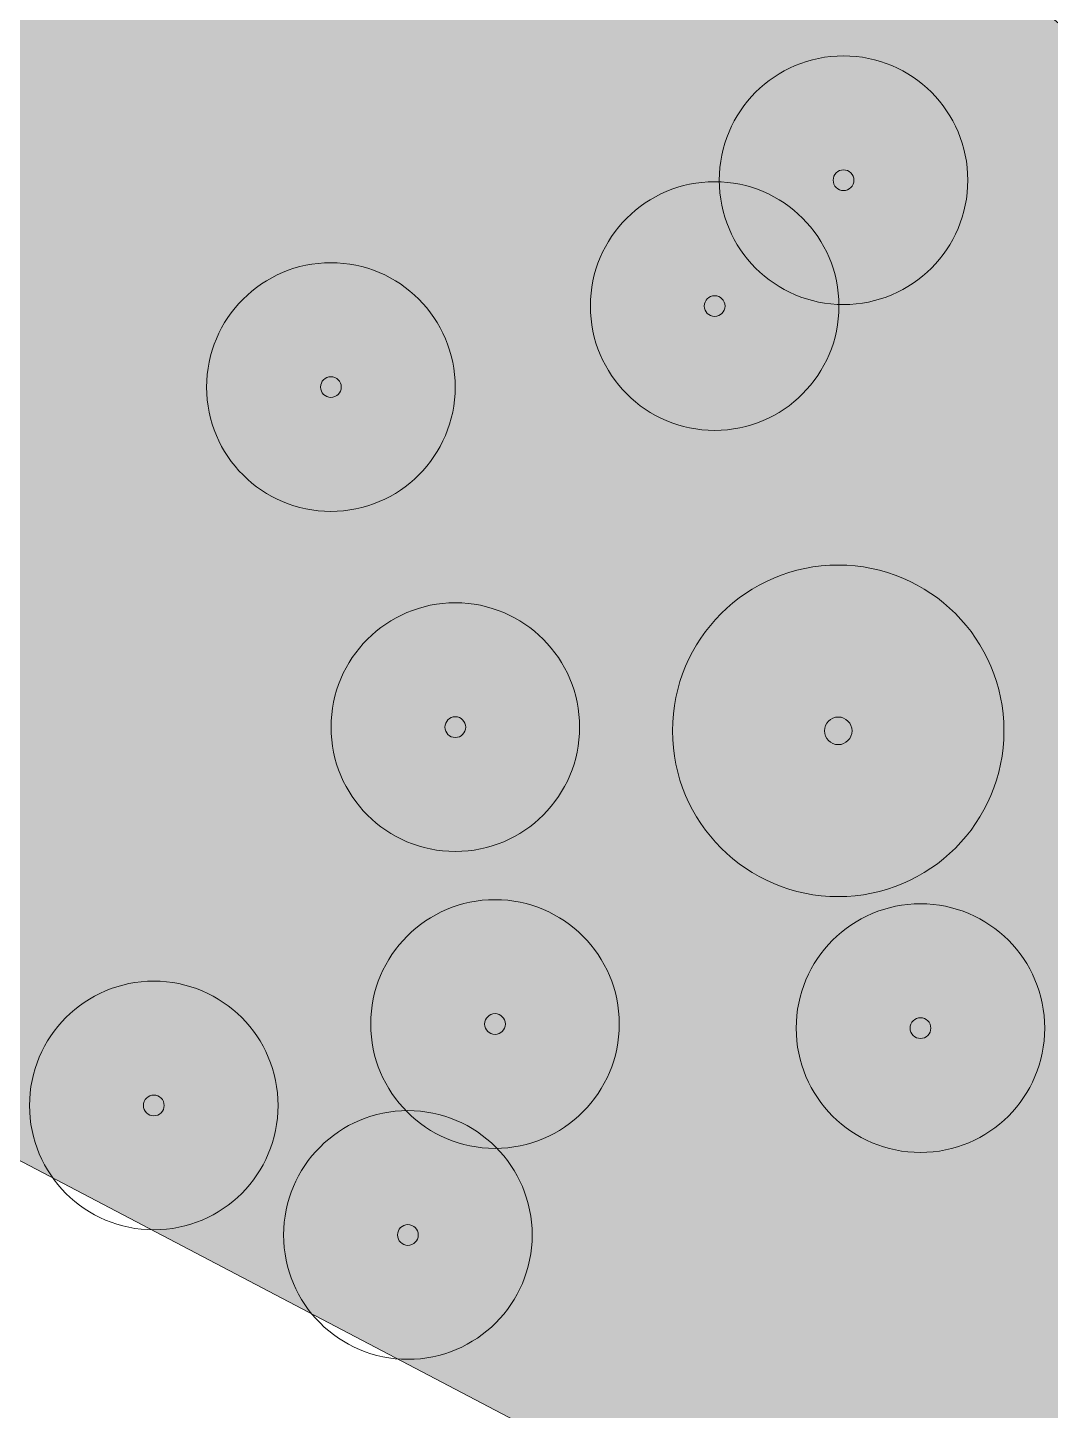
# Model space of a CAD drawing. Header units: metres. Extents: x -3 to 687, y -1 to 1371.
# Drawn here: x 474.76 to 499.45, y 78.6 to 111.96 of the extents above; entities that cross this region are included whole.
import ezdxf

# ---------------------------------------------------------------- set-up
doc = ezdxf.new("R2010")
doc.units = ezdxf.units.M
doc.header["$MEASUREMENT"] = 0
for name, color, linetype, lineweight, true_color in [('TPX_VEGETATION_GREEN_SPACES', 7, 'CONTINUOUS', 0, 0x58ba48), ('TPX_VEGETATION_GREEN_SPACES_HATCH', 7, 'CONTINUOUS', 0, 0x58ba48), ('TPX_VEGETATION_TREES_INDIVIDUAL', 7, 'CONTINUOUS', 0, 0x136734)]:
    doc.layers.add(name, color=color, linetype=linetype, lineweight=lineweight, true_color=true_color)

# ---------------------------------------------------------------- blocks, each defined once
blk = doc.blocks.new('TREETR003_CR040')
at = {"layer": 'TPX_VEGETATION_TREES_INDIVIDUAL'}
for radius in [4, 0.333]:
    blk.add_circle((0, 0, 0.036), radius, dxfattribs=at)
blk = doc.blocks.new('TREETR003_CR030')
at = {"layer": 'TPX_VEGETATION_TREES_INDIVIDUAL'}
for radius in [3, 0.25]:
    blk.add_circle((0, 0, 0.036), radius, dxfattribs=at)

msp = doc.modelspace()

# ---------------------------------------------------------------- hatches: boundary and pattern name
at = {"layer": 'TPX_VEGETATION_GREEN_SPACES_HATCH'}
msp.add_hatch(color=256, dxfattribs=at).paths.add_polyline_path([(459.136, 143.061), (444.101, 122.645), (450.859, 117.626), (451.205, 96.884), (509.797, 66.139), (506.595, 59.73), (558.065, 36.059), (613.436, 11.852), (641.488, 0), (658.625, 0), (579.323, 34.581), (561.393, 43.731), (551.756, 51.017), (540.02, 67.068), (523.311, 87.723), (509.134, 103.798), (494.485, 116.564), (475.782, 131.895), (459.136, 143.061)])

# ---------------------------------------------------------------- linework, layer by layer
at = {"layer": 'TPX_VEGETATION_GREEN_SPACES', "elevation": 0.003}
msp.add_lwpolyline([(459.136, 143.061), (444.101, 122.645), (450.859, 117.626), (451.205, 96.884), (509.797, 66.139), (506.595, 59.73), (558.065, 36.059), (613.436, 11.852), (641.488, 0), (658.625, 0), (579.323, 34.581), (561.393, 43.731), (551.756, 51.017), (540.02, 67.068), (523.311, 87.723), (509.134, 103.798), (494.485, 116.564), (475.782, 131.895)], close=True, dxfattribs=at)

# ---------------------------------------------------------------- block references
at = {"layer": 'TPX_VEGETATION_TREES_INDIVIDUAL'}
for name, p in [('TREETR003_CR030', (494.453, 108.277, 0.036)), ('TREETR003_CR030', (491.342, 105.241, 0.036)), ('TREETR003_CR030', (482.079, 103.286, 0.036)), ('TREETR003_CR040', (494.325, 94.992, 0.036)), ('TREETR003_CR030', (485.082, 95.081, 0.036)), ('TREETR003_CR030', (486.04, 87.918, 0.036)), ('TREETR003_CR030', (496.31, 87.819, 0.036)), ('TREETR003_CR030', (477.804, 85.953, 0.036)), ('TREETR003_CR030', (483.937, 82.828, 0.036))]:
    msp.add_blockref(name, p, dxfattribs=at)

doc.saveas('drawing.dxf')
